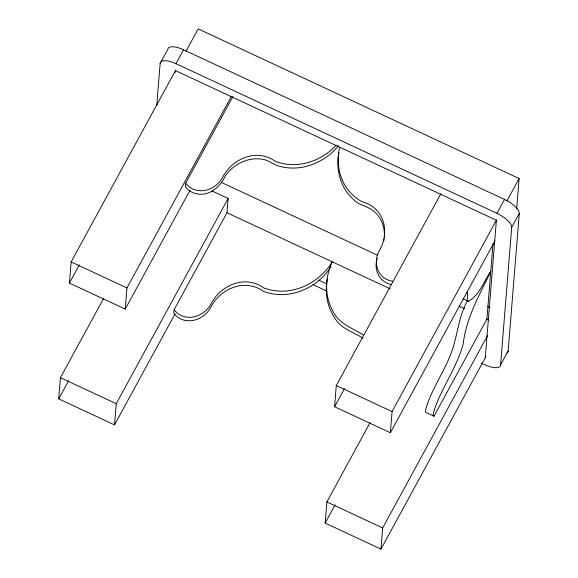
<?xml version="1.0" encoding="UTF-8"?>
<svg xmlns="http://www.w3.org/2000/svg" width="578" height="578" viewBox="0 0 578 578"><rect width="100%" height="100%" fill="white"/><g stroke="black" fill="none" stroke-linecap="round" stroke-linejoin="round"><path stroke-width="0.87" d="M384.291 237.659C385.194 228.1 381.682 218.144 374.465 211.714C368.215 205.992 359.025 205.638 353.223 199.208C340.326 187.669 335.392 168.949 339.04 152.274M175.004 313.948L114.523 424.873L58.725 398.856L60.437 377.687L103.635 298.45M190.032 190.263L125.231 309.114L69.432 283.097L71.145 261.928L175.683 70.184M114.523 424.873L116.236 403.704L228.122 198.485L211.953 190.942M125.231 309.114L126.943 287.938L231.489 96.194M156.732 105.709L160.142 63.472L167.721 49.571A17.094 6.43 28.6 0 1 183.594 49.787L504.522 199.424A17.094 6.43 28.6 0 1 519.275 213.484L508.156 351.019L500.577 364.92A17.094 6.43 28.6 0 1 484.711 364.704L481.438 363.179M175.307 72.409L175.452 70.61L496.386 220.247L485.267 357.789M390.258 288.87L226.973 212.74L174.072 309.765L173.79 313.225L176.117 315.834A17.802 16.271 4.6 0 0 185.487 320.472M232.963 96.439L185.654 183.212L185.372 186.665L187.698 189.281A17.802 16.271 4.6 0 0 197.062 193.919C209.648 196.245 220.5 186.629 225.341 175.813C233.375 164.34 247.702 157.006 261.791 159.181C268.64 159.774 273.589 164.961 280.092 166.457C287.107 168.256 294.455 168.501 301.608 167.389C315.884 164.846 329.518 157.202 338.405 145.656M226.981 212.596L228.122 198.485M485.939 356.561L380.96 549.1L325.161 523.083L326.873 501.914L370.072 422.677M494.913 240.983L390.367 432.734L334.568 406.717L336.28 385.548L440.819 193.796M380.96 549.1L382.672 527.931L487.651 335.392M390.367 432.734L392.079 411.565L496.618 219.821M493.005 243.706L486.907 319.143L434.006 416.167L433.449 416.037A17.802 2.724 -65 0 1 433.681 411.97C440.992 388.163 456.945 367.948 463.231 343.7C466.251 317.965 479.545 294.563 490.751 271.544C483.793 281.269 479.364 295.43 468.361 301.275L463 298.775M500.577 364.92L511.696 227.385L519.275 213.484M516.653 209.099L519.123 178.537L198.196 28.9L185.979 51.297M376.553 260.772C375.035 267.838 377.138 275.749 382.752 280.496A17.802 16.271 4.6 0 0 391.472 284.564M383.799 241.084L384.103 239.371M339.626 147.231C336.367 161.016 338.535 176.232 346.663 187.987C350.658 193.637 355.896 198.348 361.936 201.729C368.215 203.239 373.937 206.729 378.063 211.714C386.769 222.53 386.415 238.403 379.609 250.079C374.602 258.482 375.245 270.511 383.033 277.035A17.802 16.271 4.6 0 0 392.635 281.24M327.459 278.834C324.619 292.165 327.025 306.701 334.799 317.994C340.948 328.983 353.353 331.707 362.883 338.267M376.777 260.028L377.21 258.554M467.27 301.022C458.527 317.011 457.639 335.117 451.62 351.85C444.627 371.401 431.874 388.409 426.022 408.393A17.802 2.724 -65 0 0 425.798 412.468L434.006 416.167M160.142 63.472A17.094 6.43 28.6 0 1 176.008 63.696L183.594 49.787M69.432 283.097L79.367 264.869M58.725 398.856L68.659 380.642M334.568 406.717L344.502 388.488M325.161 523.083L335.088 504.869M511.696 227.385A17.094 6.43 28.6 0 0 496.943 213.325L504.522 199.424M506.913 200.934L519.123 178.537M330.977 266.682C320.956 282.526 303.269 293.292 284.535 294.563C277.397 294.939 270.193 293.92 263.503 291.377C258.243 287.461 251.77 285.424 245.231 285.33C230.889 285.359 217.509 294.419 210.963 306.99C206.259 316.079 195.783 322.271 185.487 320.472M336.013 145.548C325.681 156.385 311.405 163.56 296.398 164.549C289.253 164.925 282.057 163.906 275.359 161.363C270.099 157.447 263.626 155.41 257.094 155.316C242.746 155.345 229.365 164.405 222.819 176.976C218.116 186.065 207.647 192.257 197.344 190.458A17.802 16.271 4.6 0 1 187.973 185.82L185.654 183.212M176.008 63.696L496.943 213.325M221.374 182.431L377.347 255.151M487.594 306.557L490.043 307.698M458.975 306.123L464.64 308.76M486.474 318.94L488.901 320.075M318.68 280.113L326.845 283.921M312.958 284.629L326.866 291.11M71.145 261.928L126.943 287.938M336.28 385.548L392.079 411.565M60.437 377.687L116.236 403.704M326.873 501.914L382.672 527.931M466.67 292.439L467.349 292.786L467.653 293.884L467.248 299.801L468.361 301.275M363.165 334.806C351.706 327.762 338.368 323.702 332.357 310.09C324.395 295.235 325.038 276.84 332.292 261.841C322.177 278.293 304.194 289.845 284.817 291.102C277.678 291.478 270.475 290.459 263.785 287.916C258.525 284 252.051 281.963 245.513 281.869C231.164 281.898 217.79 290.958 211.237 303.529C206.541 312.619 196.065 318.81 185.762 317.011A17.802 16.271 4.6 0 1 176.398 312.373L174.072 309.765M508.156 351.019A17.094 6.43 28.6 0 1 506.487 353.274"/></g></svg>
